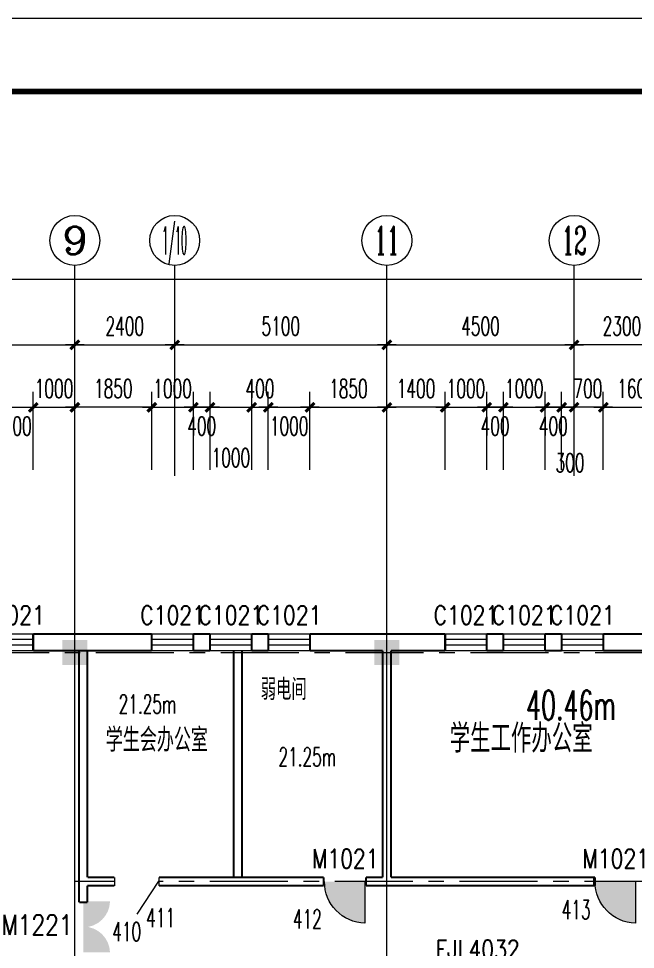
# Model space of a CAD drawing. Extents: x 1575758 to 1999219, y -897052 to -636879.
# Drawn here: x 1797344 to 1812167, y -771101 to -748741 of the extents above; entities that cross this region are included whole.
import ezdxf
from ezdxf.enums import TextEntityAlignment as Align

# ---------------------------------------------------------------- set-up
doc = ezdxf.new("R2010")
doc.units = 0
doc.header["$LTSCALE"] = 1500
doc.header["$MEASUREMENT"] = 0
doc.linetypes.add('CENTER', pattern=[2, 1.25, -0.25, 0.25, -0.25])
doc.layers.get('0').update_dxf_attribs({"linetype": 'CONTINUOUS', "lineweight": 5})
doc.layers.get('DEFPOINTS').update_dxf_attribs({"linetype": 'CONTINUOUS', "lineweight": 5})
for name, color, linetype, lineweight in [('AXIS', 7, 'CONTINUOUS', 5), ('AXIS_TEXT', 7, 'CONTINUOUS', 5), ('COLUMN', 7, 'CONTINUOUS', 5), ('DOTE', 7, 'CENTER', 5), ('PUB_DIM', 7, 'CONTINUOUS', 5), ('PUB_TEXT', 7, 'CONTINUOUS', 5), ('WALL', 7, 'CONTINUOUS', 5), ('WINDOW', 7, 'CONTINUOUS', 0), ('WINDOW_TEXT', 7, 'CONTINUOUS', 5), ('我的', 7, 'CONTINUOUS', 5), ('防火卷帘名称', 7, 'CONTINUOUS', 5)]:
    doc.layers.add(name, color=color, linetype=linetype, lineweight=lineweight)
doc.layers.add('防盗门', color=180, linetype='CONTINUOUS')
doc.styles.add('_SIMPLEX', font='SIMPLEX.shx', dxfattribs={"width": 0.6})
doc.styles.add('COMPLEX', font='COMPLEX')
doc.styles.add('DIM_FONT', font='romans.shx', dxfattribs={"width": 0.6})
doc.styles.add('H1', font='romans.shx', dxfattribs={"width": 1.2, "bigfont": 'hztxt.shx'})
doc.styles.add('SIMPLEX', font='SIMPLEX.SHX', dxfattribs={"width": 0.6})
doc.dimstyles.new('NORMAL', dxfattribs={"dimscale": 1.5, "dimtxt": 300, "dimasz": 1, "dimexe": 250, "dimexo": 300, "dimgap": 150, "dimtad": 1, "dimdec": 0, "dimdsep": 46, "dimtxsty": 'DIM_FONT', "dimblk1": '_DIMX', "dimblk2": '_DIMX', "dimsah": 1, "dimcen": 2.5, "dimdle": 0.3, "dimclrd": 256, "dimclre": 256, "dimclrt": 256, "dimadec": 0, "dimazin": 0, "dimtfac": 1, "dimtdec": 0, "dimtix": 1, "dimtmove": 2, "dimatfit": 3, "dimldrblk": '_DIMX', "dimfxl": 1, "dimtvp": 1, "dimtolj": 1, "dimtzin": 0, "dimlwd": -1, "dimlwe": -1, "dimarcsym": 0})

# ---------------------------------------------------------------- blocks, each defined once
blk = doc.blocks.new('M_A2ZXL')
blk.add_line((-0.472, 0), (-0.472, -1))
blk.add_arc((-0.5, 0), 1, 271.6231, 0)
blk = doc.blocks.new('_FZH')
blk.add_solid([(0.5, -0.5), (-0.5, -0.5), (0.5, 0.5), (-0.5, 0.5)])
blk = doc.blocks.new('_WBLK')
for p, q in [((-0.5, 0.5), (0.5, 0.5)), ((0.5, 0.167), (-0.5, 0.167)), ((0.5, -0.167), (-0.5, -0.167)), ((-0.5, -0.5), (0.5, -0.5))]:
    blk.add_line(p, q)
at = {"layer": 'WINDOW_TEXT', "style": 'SIMPLEX', "flags": 9}
blk.add_attdef('A', text='', height=1, dxfattribs=at).set_placement((0, 1.5), align=Align.MIDDLE)
blk = doc.blocks.new('_AXISO')
blk.add_circle((0, 0), 0.5)
at = {"layer": 'AXIS_TEXT', "style": 'COMPLEX', "width": 1.041667}
blk.add_attdef('A', text='', height=0.56, dxfattribs=at).set_placement((-0.25, -0.28), (0.25, -0.28), align=Align.FIT)
blk = doc.blocks.new('_DIMX')
blk.add_line((-150, 0), (150, 0))
at = {"const_width": 50}
blk.add_lwpolyline([(-70, -70), (70, 70)], dxfattribs=at)
blk = doc.blocks.new('*D1918')
at = {"layer": 'DEFPOINTS', "color": 0, "lineweight": 5}
for p in [(1798695, -756579), (1791495, -759729), (1798695, -759729)]:
    blk.add_point(p, dxfattribs=at)
at = {"layer": 'PUB_DIM'}
for p, q in [((1791495, -759279), (1791495, -756204)), ((1798695, -759279), (1798695, -756204)), ((1791496, -756579), (1798693, -756579))]:
    blk.add_line(p, q, dxfattribs=at)
at = {"layer": 'PUB_DIM', "xscale": 1.5, "yscale": 1.5, "zscale": 1.5, "rotation": 180}
blk.add_blockref('_DIMX', (1791495, -756579), dxfattribs=at)
at = {"layer": 'PUB_DIM', "xscale": 1.5, "yscale": 1.5, "zscale": 1.5}
blk.add_blockref('_DIMX', (1798695, -756579), dxfattribs=at)
at = {"layer": 'PUB_DIM', "insert": (1795095, -756129), "char_height": 450, "attachment_point": 5, "style": 'DIM_FONT'}
blk.add_mtext('\\A1;7200', dxfattribs=at)
blk = doc.blocks.new('*D1919')
at = {"layer": 'DEFPOINTS', "color": 0, "lineweight": 5}
for p in [(1801095, -756579), (1798695, -759729), (1801095, -759729)]:
    blk.add_point(p, dxfattribs=at)
at = {"layer": 'PUB_DIM'}
for p, q in [((1798695, -759279), (1798695, -756204)), ((1801095, -759279), (1801095, -756204)), ((1798696, -756579), (1801093, -756579))]:
    blk.add_line(p, q, dxfattribs=at)
at = {"layer": 'PUB_DIM', "xscale": 1.5, "yscale": 1.5, "zscale": 1.5, "rotation": 180}
blk.add_blockref('_DIMX', (1798695, -756579), dxfattribs=at)
at = {"layer": 'PUB_DIM', "xscale": 1.5, "yscale": 1.5, "zscale": 1.5}
blk.add_blockref('_DIMX', (1801095, -756579), dxfattribs=at)
at = {"layer": 'PUB_DIM', "insert": (1799895, -756129), "char_height": 450, "attachment_point": 5, "style": 'DIM_FONT'}
blk.add_mtext('\\A1;2400', dxfattribs=at)
blk = doc.blocks.new('*D1920')
at = {"layer": 'DEFPOINTS', "color": 0, "lineweight": 5}
for p in [(1810695, -756579), (1806195, -759729), (1810695, -759729)]:
    blk.add_point(p, dxfattribs=at)
at = {"layer": 'PUB_DIM'}
for p, q in [((1806195, -759279), (1806195, -756204)), ((1810695, -759279), (1810695, -756204)), ((1806196, -756579), (1810693, -756579))]:
    blk.add_line(p, q, dxfattribs=at)
at = {"layer": 'PUB_DIM', "xscale": 1.5, "yscale": 1.5, "zscale": 1.5, "rotation": 180}
blk.add_blockref('_DIMX', (1806195, -756579), dxfattribs=at)
at = {"layer": 'PUB_DIM', "xscale": 1.5, "yscale": 1.5, "zscale": 1.5}
blk.add_blockref('_DIMX', (1810695, -756579), dxfattribs=at)
at = {"layer": 'PUB_DIM', "insert": (1808445, -756129), "char_height": 450, "attachment_point": 5, "style": 'DIM_FONT'}
blk.add_mtext('\\A1;4500', dxfattribs=at)
blk = doc.blocks.new('*D1928')
at = {"layer": 'DEFPOINTS', "color": 0, "lineweight": 5}
for p in [(1810695, -756579), (1810695, -759729), (1812995, -759729)]:
    blk.add_point(p, dxfattribs=at)
at = {"layer": 'PUB_DIM'}
for p, q in [((1810695, -759279), (1810695, -756204)), ((1812995, -759279), (1812995, -756204)), ((1812993, -756579), (1810696, -756579))]:
    blk.add_line(p, q, dxfattribs=at)
at = {"layer": 'PUB_DIM', "xscale": 1.5, "yscale": 1.5, "zscale": 1.5, "rotation": 180}
blk.add_blockref('_DIMX', (1810695, -756579), dxfattribs=at)
at = {"layer": 'PUB_DIM', "xscale": 1.5, "yscale": 1.5, "zscale": 1.5}
blk.add_blockref('_DIMX', (1812995, -756579), dxfattribs=at)
at = {"layer": 'PUB_DIM', "insert": (1811845, -756129), "char_height": 450, "attachment_point": 5, "style": 'DIM_FONT'}
blk.add_mtext('\\A1;2300', dxfattribs=at)
blk = doc.blocks.new('*D1940')
at = {"layer": 'DEFPOINTS', "color": 0, "lineweight": 5}
for p in [(1798695, -758079), (1797695, -760029), (1798695, -760029)]:
    blk.add_point(p, dxfattribs=at)
at = {"layer": 'PUB_DIM'}
for p, q in [((1797695, -759579), (1797695, -757704)), ((1798695, -759579), (1798695, -757704)), ((1797693, -758079), (1797692, -758079)), ((1797695, -758079), (1798695, -758079)), ((1798696, -758079), (1798698, -758079))]:
    blk.add_line(p, q, dxfattribs=at)
at = {"layer": 'PUB_DIM', "xscale": 1.5, "yscale": 1.5, "zscale": 1.5}
for p, rotation in [((1797695, -758079), 0.0001872741769659569), ((1798695, -758079), 180.0001872741769)]:
    blk.add_blockref('_DIMX', p, dxfattribs=dict(at, rotation=rotation))
at = {"layer": 'PUB_DIM', "insert": (1798195, -757629), "char_height": 450, "attachment_point": 5, "rotation": 0.0002, "style": 'DIM_FONT'}
blk.add_mtext('\\A1;1000', dxfattribs=at)
blk = doc.blocks.new('*D1941')
at = {"layer": 'DEFPOINTS', "color": 0, "lineweight": 5}
for p in [(1801545, -758079), (1800545, -760029), (1801545, -760029)]:
    blk.add_point(p, dxfattribs=at)
at = {"layer": 'PUB_DIM'}
for p, q in [((1800545, -759579), (1800545, -757704)), ((1801545, -759579), (1801545, -757704)), ((1800543, -758079), (1800542, -758079)), ((1800545, -758079), (1801545, -758079)), ((1801546, -758079), (1801548, -758079))]:
    blk.add_line(p, q, dxfattribs=at)
at = {"layer": 'PUB_DIM', "xscale": 1.5, "yscale": 1.5, "zscale": 1.5}
blk.add_blockref('_DIMX', (1800545, -758079), dxfattribs=at)
at = {"layer": 'PUB_DIM', "xscale": 1.5, "yscale": 1.5, "zscale": 1.5, "rotation": 180}
blk.add_blockref('_DIMX', (1801545, -758079), dxfattribs=at)
at = {"layer": 'PUB_DIM', "insert": (1801045, -757629), "char_height": 450, "attachment_point": 5, "style": 'DIM_FONT'}
blk.add_mtext('\\A1;1000', dxfattribs=at)
blk = doc.blocks.new('*D1942')
at = {"layer": 'DEFPOINTS', "color": 0, "lineweight": 5}
for p in [(1801945, -758079), (1801545, -760029), (1801945, -760029)]:
    blk.add_point(p, dxfattribs=at)
at = {"layer": 'PUB_DIM'}
for p, q in [((1801545, -759579), (1801545, -757704)), ((1801945, -759579), (1801945, -757704)), ((1801543, -758079), (1801542, -758079)), ((1801545, -758079), (1801945, -758079)), ((1801946, -758079), (1801948, -758079))]:
    blk.add_line(p, q, dxfattribs=at)
at = {"layer": 'PUB_DIM', "xscale": 1.5, "yscale": 1.5, "zscale": 1.5}
blk.add_blockref('_DIMX', (1801545, -758079), dxfattribs=at)
at = {"layer": 'PUB_DIM', "xscale": 1.5, "yscale": 1.5, "zscale": 1.5, "rotation": 180}
blk.add_blockref('_DIMX', (1801945, -758079), dxfattribs=at)
at = {"layer": 'PUB_DIM', "insert": (1801745, -758529), "char_height": 450, "attachment_point": 5, "style": 'DIM_FONT'}
blk.add_mtext('\\A1;400', dxfattribs=at)
blk = doc.blocks.new('*D1943')
at = {"layer": 'DEFPOINTS', "color": 0, "lineweight": 5}
for p in [(1802945, -758079), (1801945, -760029), (1802945, -760029)]:
    blk.add_point(p, dxfattribs=at)
at = {"layer": 'PUB_DIM'}
for p, q in [((1801945, -759579), (1801945, -757704)), ((1802945, -759579), (1802945, -757704)), ((1801946, -758079), (1802943, -758079))]:
    blk.add_line(p, q, dxfattribs=at)
at = {"layer": 'PUB_DIM', "xscale": 1.5, "yscale": 1.5, "zscale": 1.5, "rotation": 180}
blk.add_blockref('_DIMX', (1801945, -758079), dxfattribs=at)
at = {"layer": 'PUB_DIM', "xscale": 1.5, "yscale": 1.5, "zscale": 1.5}
blk.add_blockref('_DIMX', (1802945, -758079), dxfattribs=at)
at = {"layer": 'PUB_DIM', "insert": (1802445, -759288), "char_height": 450, "attachment_point": 5, "style": 'DIM_FONT'}
blk.add_mtext('\\A1;1000', dxfattribs=at)
blk = doc.blocks.new('*D1944')
at = {"layer": 'DEFPOINTS', "color": 0, "lineweight": 5}
for p in [(1803345, -758079), (1802945, -760029), (1803345, -760029)]:
    blk.add_point(p, dxfattribs=at)
at = {"layer": 'PUB_DIM'}
for p, q in [((1802945, -759579), (1802945, -757704)), ((1803345, -759579), (1803345, -757704)), ((1802943, -758079), (1802942, -758079)), ((1802945, -758079), (1803345, -758079)), ((1803346, -758079), (1803348, -758079))]:
    blk.add_line(p, q, dxfattribs=at)
at = {"layer": 'PUB_DIM', "xscale": 1.5, "yscale": 1.5, "zscale": 1.5}
blk.add_blockref('_DIMX', (1802945, -758079), dxfattribs=at)
at = {"layer": 'PUB_DIM', "xscale": 1.5, "yscale": 1.5, "zscale": 1.5, "rotation": 180}
blk.add_blockref('_DIMX', (1803345, -758079), dxfattribs=at)
at = {"layer": 'PUB_DIM', "insert": (1803145, -757629), "char_height": 450, "attachment_point": 5, "style": 'DIM_FONT'}
blk.add_mtext('\\A1;400', dxfattribs=at)
blk = doc.blocks.new('*D1945')
at = {"layer": 'DEFPOINTS', "color": 0, "lineweight": 5}
for p in [(1804345, -758079), (1803345, -760029), (1804345, -760029)]:
    blk.add_point(p, dxfattribs=at)
at = {"layer": 'PUB_DIM'}
for p, q in [((1803345, -759579), (1803345, -757704)), ((1804345, -759579), (1804345, -757704)), ((1803346, -758079), (1804343, -758079))]:
    blk.add_line(p, q, dxfattribs=at)
at = {"layer": 'PUB_DIM', "xscale": 1.5, "yscale": 1.5, "zscale": 1.5, "rotation": 180}
blk.add_blockref('_DIMX', (1803345, -758079), dxfattribs=at)
at = {"layer": 'PUB_DIM', "xscale": 1.5, "yscale": 1.5, "zscale": 1.5}
blk.add_blockref('_DIMX', (1804345, -758079), dxfattribs=at)
at = {"layer": 'PUB_DIM', "insert": (1803845, -758529), "char_height": 450, "attachment_point": 5, "style": 'DIM_FONT'}
blk.add_mtext('\\A1;1000', dxfattribs=at)
blk = doc.blocks.new('*D1946')
at = {"layer": 'DEFPOINTS', "color": 0, "lineweight": 5}
for p in [(1806195, -758079), (1804345, -760029), (1806195, -760029)]:
    blk.add_point(p, dxfattribs=at)
at = {"layer": 'PUB_DIM'}
for p, q in [((1804345, -759579), (1804345, -757704)), ((1806195, -759579), (1806195, -757704)), ((1804346, -758079), (1806193, -758079))]:
    blk.add_line(p, q, dxfattribs=at)
at = {"layer": 'PUB_DIM', "xscale": 1.5, "yscale": 1.5, "zscale": 1.5, "rotation": 180}
blk.add_blockref('_DIMX', (1804345, -758079), dxfattribs=at)
at = {"layer": 'PUB_DIM', "xscale": 1.5, "yscale": 1.5, "zscale": 1.5}
blk.add_blockref('_DIMX', (1806195, -758079), dxfattribs=at)
at = {"layer": 'PUB_DIM', "insert": (1805270, -757629), "char_height": 450, "attachment_point": 5, "style": 'DIM_FONT'}
blk.add_mtext('\\A1;1850', dxfattribs=at)
blk = doc.blocks.new('*D1988')
at = {"layer": 'DEFPOINTS', "color": 0, "lineweight": 5}
for p in [(1825495, -755000), (1825495, -759570), (1747545, -759876)]:
    blk.add_point(p, dxfattribs=at)
at = {"layer": 'PUB_DIM'}
for p, q in [((1747545, -759426), (1747545, -754625)), ((1825495, -759120), (1825495, -754625)), ((1747546, -755000), (1825493, -755000))]:
    blk.add_line(p, q, dxfattribs=at)
at = {"layer": 'PUB_DIM', "xscale": 1.5, "yscale": 1.5, "zscale": 1.5, "rotation": 180}
blk.add_blockref('_DIMX', (1747545, -755000), dxfattribs=at)
at = {"layer": 'PUB_DIM', "xscale": 1.5, "yscale": 1.5, "zscale": 1.5}
blk.add_blockref('_DIMX', (1825495, -755000), dxfattribs=at)
at = {"layer": 'PUB_DIM', "insert": (1786520, -754550), "char_height": 450, "attachment_point": 5, "style": 'DIM_FONT'}
blk.add_mtext('\\A1;77950', dxfattribs=at)
blk = doc.blocks.new('*D2000')
at = {"layer": 'DEFPOINTS', "color": 0, "lineweight": 5}
for p in [(1797695, -758079), (1796695, -760029), (1797695, -760029)]:
    blk.add_point(p, dxfattribs=at)
at = {"layer": 'PUB_DIM'}
for p, q in [((1796695, -759579), (1796695, -757704)), ((1797695, -759579), (1797695, -757704)), ((1796696, -758079), (1797693, -758079))]:
    blk.add_line(p, q, dxfattribs=at)
at = {"layer": 'PUB_DIM', "xscale": 1.5, "yscale": 1.5, "zscale": 1.5, "rotation": 180}
blk.add_blockref('_DIMX', (1796695, -758079), dxfattribs=at)
at = {"layer": 'PUB_DIM', "xscale": 1.5, "yscale": 1.5, "zscale": 1.5}
blk.add_blockref('_DIMX', (1797695, -758079), dxfattribs=at)
at = {"layer": 'PUB_DIM', "insert": (1797195, -758529), "char_height": 450, "attachment_point": 5, "style": 'DIM_FONT'}
blk.add_mtext('\\A1;1000', dxfattribs=at)
blk = doc.blocks.new('*D2001')
at = {"layer": 'DEFPOINTS', "color": 0, "lineweight": 5}
for p in [(1798695, -758079), (1798695, -760029), (1800545, -760029)]:
    blk.add_point(p, dxfattribs=at)
at = {"layer": 'PUB_DIM'}
for p, q in [((1798695, -759579), (1798695, -757704)), ((1800545, -759579), (1800545, -757704)), ((1800543, -758079), (1798696, -758079))]:
    blk.add_line(p, q, dxfattribs=at)
at = {"layer": 'PUB_DIM', "xscale": 1.5, "yscale": 1.5, "zscale": 1.5}
for p, rotation in [((1798695, -758079), 179.9998987706037), ((1800545, -758079), 359.9998987706037)]:
    blk.add_blockref('_DIMX', p, dxfattribs=dict(at, rotation=rotation))
at = {"layer": 'PUB_DIM', "insert": (1799620, -757629), "char_height": 450, "attachment_point": 5, "rotation": 359.9999, "style": 'DIM_FONT'}
blk.add_mtext('\\A1;1850', dxfattribs=at)
blk = doc.blocks.new('*D2002')
at = {"layer": 'DEFPOINTS', "color": 0, "lineweight": 5}
for p in [(1806195, -758079), (1806195, -760029), (1807595, -760029)]:
    blk.add_point(p, dxfattribs=at)
at = {"layer": 'PUB_DIM'}
for p, q in [((1806195, -759579), (1806195, -757704)), ((1807595, -759579), (1807595, -757704)), ((1807593, -758079), (1806196, -758079))]:
    blk.add_line(p, q, dxfattribs=at)
at = {"layer": 'PUB_DIM', "xscale": 1.5, "yscale": 1.5, "zscale": 1.5}
for p, rotation in [((1806195, -758079), 179.9999674603167), ((1807595, -758079), 359.9999674603166)]:
    blk.add_blockref('_DIMX', p, dxfattribs=dict(at, rotation=rotation))
at = {"layer": 'PUB_DIM', "insert": (1806895, -757629), "char_height": 450, "attachment_point": 5, "rotation": 360, "style": 'DIM_FONT'}
blk.add_mtext('\\A1;1400', dxfattribs=at)
blk = doc.blocks.new('*D2003')
at = {"layer": 'DEFPOINTS', "color": 0, "lineweight": 5}
for p in [(1810695, -758079), (1810695, -760029), (1811395, -760029)]:
    blk.add_point(p, dxfattribs=at)
at = {"layer": 'PUB_DIM'}
for p, q in [((1810695, -759579), (1810695, -757704)), ((1811395, -759579), (1811395, -757704)), ((1811394, -758079), (1810697, -758079))]:
    blk.add_line(p, q, dxfattribs=at)
at = {"layer": 'PUB_DIM', "xscale": 1.5, "yscale": 1.5, "zscale": 1.5}
for p, rotation in [((1810695, -758079), 180.0000000000095), ((1811395, -758079), 9.512390874988341e-12)]:
    blk.add_blockref('_DIMX', p, dxfattribs=dict(at, rotation=rotation))
at = {"layer": 'PUB_DIM', "insert": (1811026, -757629), "char_height": 450, "attachment_point": 5, "style": 'DIM_FONT'}
blk.add_mtext('\\A1;700', dxfattribs=at)
blk = doc.blocks.new('*D2032')
at = {"layer": 'DEFPOINTS', "color": 0, "lineweight": 5}
for p in [(1808595, -758079), (1807595, -760029), (1808595, -760029)]:
    blk.add_point(p, dxfattribs=at)
at = {"layer": 'PUB_DIM'}
for p, q in [((1807595, -759579), (1807595, -757704)), ((1808595, -759579), (1808595, -757704)), ((1807593, -758079), (1807592, -758079)), ((1807595, -758079), (1808595, -758079)), ((1808596, -758079), (1808598, -758079))]:
    blk.add_line(p, q, dxfattribs=at)
at = {"layer": 'PUB_DIM', "xscale": 1.5, "yscale": 1.5, "zscale": 1.5}
blk.add_blockref('_DIMX', (1807595, -758079), dxfattribs=at)
at = {"layer": 'PUB_DIM', "xscale": 1.5, "yscale": 1.5, "zscale": 1.5, "rotation": 180}
blk.add_blockref('_DIMX', (1808595, -758079), dxfattribs=at)
at = {"layer": 'PUB_DIM', "insert": (1808095, -757629), "char_height": 450, "attachment_point": 5, "style": 'DIM_FONT'}
blk.add_mtext('\\A1;1000', dxfattribs=at)
blk = doc.blocks.new('*D2033')
at = {"layer": 'DEFPOINTS', "color": 0, "lineweight": 5}
for p in [(1808995, -758079), (1808595, -760029), (1808995, -760029)]:
    blk.add_point(p, dxfattribs=at)
at = {"layer": 'PUB_DIM'}
for p, q in [((1808595, -759579), (1808595, -757704)), ((1808995, -759579), (1808995, -757704)), ((1808593, -758079), (1808592, -758079)), ((1808595, -758079), (1808995, -758079)), ((1808996, -758079), (1808998, -758079))]:
    blk.add_line(p, q, dxfattribs=at)
at = {"layer": 'PUB_DIM', "xscale": 1.5, "yscale": 1.5, "zscale": 1.5}
blk.add_blockref('_DIMX', (1808595, -758079), dxfattribs=at)
at = {"layer": 'PUB_DIM', "xscale": 1.5, "yscale": 1.5, "zscale": 1.5, "rotation": 180}
blk.add_blockref('_DIMX', (1808995, -758079), dxfattribs=at)
at = {"layer": 'PUB_DIM', "insert": (1808795, -758529), "char_height": 450, "attachment_point": 5, "style": 'DIM_FONT'}
blk.add_mtext('\\A1;400', dxfattribs=at)
blk = doc.blocks.new('*D2034')
at = {"layer": 'DEFPOINTS', "color": 0, "lineweight": 5}
for p in [(1809995, -758079), (1808995, -760029), (1809995, -760029)]:
    blk.add_point(p, dxfattribs=at)
at = {"layer": 'PUB_DIM'}
for p, q in [((1808995, -759579), (1808995, -757704)), ((1809995, -759579), (1809995, -757704)), ((1808993, -758079), (1808992, -758079)), ((1808995, -758079), (1809995, -758079)), ((1809996, -758079), (1809998, -758079))]:
    blk.add_line(p, q, dxfattribs=at)
at = {"layer": 'PUB_DIM', "xscale": 1.5, "yscale": 1.5, "zscale": 1.5}
blk.add_blockref('_DIMX', (1808995, -758079), dxfattribs=at)
at = {"layer": 'PUB_DIM', "xscale": 1.5, "yscale": 1.5, "zscale": 1.5, "rotation": 180}
blk.add_blockref('_DIMX', (1809995, -758079), dxfattribs=at)
at = {"layer": 'PUB_DIM', "insert": (1809495, -757629), "char_height": 450, "attachment_point": 5, "style": 'DIM_FONT'}
blk.add_mtext('\\A1;1000', dxfattribs=at)
blk = doc.blocks.new('*D2035')
at = {"layer": 'DEFPOINTS', "color": 0, "lineweight": 5}
for p in [(1810395, -758079), (1809995, -760029), (1810395, -760029)]:
    blk.add_point(p, dxfattribs=at)
at = {"layer": 'PUB_DIM'}
for p, q in [((1809995, -759579), (1809995, -757704)), ((1810395, -759579), (1810395, -757704)), ((1809993, -758079), (1809992, -758079)), ((1809995, -758079), (1810395, -758079)), ((1810396, -758079), (1810398, -758079))]:
    blk.add_line(p, q, dxfattribs=at)
at = {"layer": 'PUB_DIM', "xscale": 1.5, "yscale": 1.5, "zscale": 1.5}
blk.add_blockref('_DIMX', (1809995, -758079), dxfattribs=at)
at = {"layer": 'PUB_DIM', "xscale": 1.5, "yscale": 1.5, "zscale": 1.5, "rotation": 180}
blk.add_blockref('_DIMX', (1810395, -758079), dxfattribs=at)
at = {"layer": 'PUB_DIM', "insert": (1810195, -758529), "char_height": 450, "attachment_point": 5, "style": 'DIM_FONT'}
blk.add_mtext('\\A1;400', dxfattribs=at)
blk = doc.blocks.new('*D2036')
at = {"layer": 'DEFPOINTS', "color": 0, "lineweight": 5}
for p in [(1810395, -758079), (1810395, -760029), (1810695, -760029)]:
    blk.add_point(p, dxfattribs=at)
at = {"layer": 'PUB_DIM'}
for p, q in [((1810395, -759579), (1810395, -757704)), ((1810695, -759579), (1810695, -757704)), ((1810393, -758079), (1810392, -758079)), ((1810695, -758079), (1810395, -758079)), ((1810696, -758079), (1810698, -758079))]:
    blk.add_line(p, q, dxfattribs=at)
at = {"layer": 'PUB_DIM', "xscale": 1.5, "yscale": 1.5, "zscale": 1.5}
blk.add_blockref('_DIMX', (1810395, -758079), dxfattribs=at)
at = {"layer": 'PUB_DIM', "xscale": 1.5, "yscale": 1.5, "zscale": 1.5, "rotation": 180}
blk.add_blockref('_DIMX', (1810695, -758079), dxfattribs=at)
at = {"layer": 'PUB_DIM', "insert": (1810595, -759411), "char_height": 450, "attachment_point": 5, "style": 'DIM_FONT'}
blk.add_mtext('\\A1;300', dxfattribs=at)
blk = doc.blocks.new('*D2037')
at = {"layer": 'DEFPOINTS', "color": 0, "lineweight": 5}
for p in [(1812995, -758079), (1811395, -760029), (1812995, -760029)]:
    blk.add_point(p, dxfattribs=at)
at = {"layer": 'PUB_DIM'}
for p, q in [((1811395, -759579), (1811395, -757704)), ((1812995, -759579), (1812995, -757704)), ((1811396, -758079), (1812993, -758079))]:
    blk.add_line(p, q, dxfattribs=at)
at = {"layer": 'PUB_DIM', "xscale": 1.5, "yscale": 1.5, "zscale": 1.5, "rotation": 180}
blk.add_blockref('_DIMX', (1811395, -758079), dxfattribs=at)
at = {"layer": 'PUB_DIM', "xscale": 1.5, "yscale": 1.5, "zscale": 1.5}
blk.add_blockref('_DIMX', (1812995, -758079), dxfattribs=at)
at = {"layer": 'PUB_DIM', "insert": (1812195, -757629), "char_height": 450, "attachment_point": 5, "style": 'DIM_FONT'}
blk.add_mtext('\\A1;1600', dxfattribs=at)
blk = doc.blocks.new('*D2163')
at = {"layer": 'DEFPOINTS', "color": 0, "lineweight": 5}
for p in [(1806195, -756579), (1801095, -759729), (1806195, -759729)]:
    blk.add_point(p, dxfattribs=at)
at = {"layer": 'PUB_DIM'}
for p, q in [((1801095, -759279), (1801095, -756204)), ((1806195, -759279), (1806195, -756204)), ((1801096, -756579), (1806193, -756579))]:
    blk.add_line(p, q, dxfattribs=at)
at = {"layer": 'PUB_DIM', "xscale": 1.5, "yscale": 1.5, "zscale": 1.5, "rotation": 180}
blk.add_blockref('_DIMX', (1801095, -756579), dxfattribs=at)
at = {"layer": 'PUB_DIM', "xscale": 1.5, "yscale": 1.5, "zscale": 1.5}
blk.add_blockref('_DIMX', (1806195, -756579), dxfattribs=at)
at = {"layer": 'PUB_DIM', "insert": (1803645, -756129), "char_height": 450, "attachment_point": 5, "style": 'DIM_FONT'}
blk.add_mtext('\\A1;5100', dxfattribs=at)

msp = doc.modelspace()

# ---------------------------------------------------------------- hatches: boundary and pattern name
at = {"layer": '防盗门'}
for points in [[(1805664.8, -769476.7), (1805664.8, -770476.3, -0.4059403), (1804693.1, -769476.7)], [(1812164.8, -769476.7), (1812164.8, -770476.3, -0.4059403), (1811193.1, -769476.7)], [(1798900.7, -769949.7), (1799540.5, -769949.7, -0.4059403), (1798900.7, -770571.6)], [(1798900.7, -771175.4), (1799540.5, -771175.4, 0.4059403), (1798900.7, -770553.5)]]:
    msp.add_hatch(color=256, dxfattribs=at).paths.add_polyline_path(points)

# ---------------------------------------------------------------- linework, layer by layer
at = {"layer": 'AXIS', "color": 250}
msp.add_lwpolyline([(1719244.9, -748740.9), (1719244.9, -850054.3), (1855965.4, -850054.3), (1855965.4, -748740.9)], close=True, dxfattribs=at)
at = {"layer": 'AXIS', "color": 0, "const_width": 140.2}
msp.add_lwpolyline([(1720997.7, -750493.7), (1720997.7, -848301.5), (1854212.6, -848301.5), (1854212.6, -750493.7)], close=True, dxfattribs=at)
at = {"layer": 'DOTE'}
for p, q in [((1790201.1, -763972.3), (1824816.4, -763972.3)), ((1799646.2, -769472.3), (1798694.6, -769472.3)), ((1824816.4, -769472.3), (1800716.9, -769472.3))]:
    msp.add_line(p, q, dxfattribs=at)
at = {"layer": 'PUB_DIM'}
for p, q in [((1798694.7, -759728.7), (1798694.6, -754670.1)), ((1801094.7, -759728.7), (1801094.6, -754670.1)), ((1806194.7, -759728.7), (1806194.6, -754670.1)), ((1810694.9, -759728.7), (1810694.9, -754670.1)), ((1798694.6, -799072.3), (1798694.6, -759701.8)), ((1806194.6, -798772.3), (1806194.6, -759701.8))]:
    msp.add_line(p, q, dxfattribs=at)
at = {"layer": 'WALL', "const_width": 50}
for points in [[(1797694.6, -763522.3), (1797694.6, -763922.3)], [(1800544.6, -763522.3), (1800544.6, -763922.3)], [(1801544.6, -763522.3), (1801544.6, -763922.3)], [(1801944.6, -763522.3), (1801944.6, -763922.3)], [(1802944.6, -763522.3), (1802944.6, -763922.3)], [(1803344.6, -763522.3), (1803344.6, -763922.3)], [(1804344.6, -763522.3), (1804344.6, -763922.3)], [(1807594.6, -763522.3), (1807594.6, -763922.3)], [(1808594.6, -763522.3), (1808594.6, -763922.3)], [(1808994.6, -763522.3), (1808994.6, -763922.3)], [(1809994.6, -763522.3), (1809994.6, -763922.3)], [(1810394.6, -763522.3), (1810394.6, -763922.3)], [(1811394.6, -763522.3), (1811394.6, -763922.3)], [(1797694.6, -763922.3), (1800544.6, -763922.3)], [(1798794.6, -763922.3), (1798794.6, -769972.3)], [(1798994.6, -763922.3), (1798994.6, -769372.3)], [(1801544.6, -763922.3), (1801944.6, -763922.3)], [(1802509.9, -769372.3), (1802509.9, -763922.3)], [(1802709.9, -769372.3), (1802709.9, -763922.3)], [(1802944.6, -763922.3), (1803344.6, -763922.3)], [(1804344.6, -763922.3), (1806094.6, -763922.3)], [(1806094.6, -769372.3), (1806094.6, -763922.3)], [(1806294.6, -763922.3), (1807594.6, -763922.3)], [(1806294.6, -769372.3), (1806294.6, -763922.3)], [(1808594.6, -763922.3), (1808994.6, -763922.3)], [(1809994.6, -763922.3), (1810394.6, -763922.3)], [(1811394.6, -763922.3), (1812694.6, -763922.3)], [(1799001.6, -769372.3), (1799646.2, -769372.3)], [(1800716.9, -769372.3), (1804676.1, -769372.3)], [(1804676.1, -769372.3), (1804676.1, -769572.3)], [(1805694.6, -769372.3), (1806094.6, -769372.3)], [(1805694.6, -769372.3), (1805694.6, -769572.3)], [(1806294.6, -769372.3), (1811194.6, -769372.3)], [(1811176.1, -769372.3), (1811176.1, -769572.3)], [(1811194.6, -769372.3), (1811194.6, -769572.3)], [(1798994.6, -769572.3), (1798994.6, -769972.3)], [(1798994.6, -769572.3), (1799646.2, -769572.3)], [(1800716.9, -769572.3), (1804676.1, -769572.3)], [(1805694.6, -769572.3), (1811194.6, -769572.3)], [(1798994.6, -769972.3), (1798801.6, -769972.3)]]:
    msp.add_lwpolyline(points, dxfattribs=at)
at = {"layer": 'WALL', "lineweight": 100, "const_width": 50}
for points in [[(1797694.6, -763522.3), (1800544.6, -763522.3)], [(1801544.6, -763522.3), (1801944.6, -763522.3)], [(1802944.6, -763522.3), (1803344.6, -763522.3)], [(1804344.6, -763522.3), (1807594.6, -763522.3)], [(1808594.6, -763522.3), (1808994.6, -763522.3)], [(1809994.6, -763522.3), (1810394.6, -763522.3)], [(1811394.6, -763522.3), (1819694.6, -763522.3)]]:
    msp.add_lwpolyline(points, dxfattribs=at)
at = {"layer": '我的', "color": 0, "lineweight": 5}
for p, q in [((1799646.2, -769372.3), (1799646.2, -769572.3)), ((1800716.9, -769372.3), (1800716.9, -769572.3)), ((1800704.9, -769459), (1800186.8, -770252.2))]:
    msp.add_line(p, q, dxfattribs=at)

# ---------------------------------------------------------------- block references
at = {"layer": 'COLUMN', "xscale": 600, "yscale": 600, "zscale": 600}
for p in [(1798694.6, -763972.3), (1806194.6, -763972.3)]:
    msp.add_blockref('_FZH', p, dxfattribs=at)
at = {"layer": 'PUB_DIM'}
ref = msp.add_blockref('_AXISO', (1798694.6, -754070.1), dxfattribs=dict(at, xscale=1200, yscale=1200, zscale=1200))
ref.add_attrib('A', '9', dxfattribs={"layer": 'AXIS_TEXT', "height": 672, "style": 'COMPLEX', "width": 1.339286}).set_placement((1798394.6, -754406.1), (1798994.6, -754406.1), align=Align.FIT)
ref = msp.add_blockref('_AXISO', (1801094.6, -754070.1), dxfattribs=dict(at, xscale=1200, yscale=1200, zscale=1200))
ref.add_attrib('A', '1/10', dxfattribs={"layer": 'AXIS_TEXT', "height": 672, "style": 'COMPLEX', "width": 0.284091}).set_placement((1800794.6, -754406.1), (1801394.6, -754406.1), align=Align.FIT)
ref = msp.add_blockref('_AXISO', (1806194.6, -754070.1), dxfattribs=dict(at, xscale=1200, yscale=1200, zscale=1200))
ref.add_attrib('A', '11', dxfattribs={"layer": 'AXIS_TEXT', "height": 672, "style": 'COMPLEX', "width": 0.78125}).set_placement((1805894.6, -754406.1), (1806494.6, -754406.1), align=Align.FIT)
ref = msp.add_blockref('_AXISO', (1810694.9, -754070.1), dxfattribs=dict(at, xscale=1200, yscale=1200, zscale=1200))
ref.add_attrib('A', '12', dxfattribs={"layer": 'AXIS_TEXT', "height": 672, "style": 'COMPLEX', "width": 0.646552}).set_placement((1810394.9, -754406.1), (1810994.9, -754406.1), align=Align.FIT)
at = {"layer": 'WINDOW'}
ref = msp.add_blockref('_WBLK', (1797194.6, -763722.3), dxfattribs=dict(at, xscale=1000, yscale=399.9991050347453, zscale=1000))
ref.add_attrib('A', 'C1021', dxfattribs={"layer": 'WINDOW_TEXT', "height": 450, "style": '_SIMPLEX', "width": 0.8, "flags": 8}).set_placement((1797194.6, -763072.3), align=Align.MIDDLE)
ref = msp.add_blockref('_WBLK', (1801044.6, -763722.3), dxfattribs=dict(at, xscale=1000, yscale=399.9991050347453, zscale=1000))
ref.add_attrib('A', 'C1021', dxfattribs={"layer": 'WINDOW_TEXT', "height": 450, "style": '_SIMPLEX', "width": 0.8, "flags": 8}).set_placement((1801044.6, -763072.3), align=Align.MIDDLE)
ref = msp.add_blockref('_WBLK', (1802444.6, -763722.3), dxfattribs=dict(at, xscale=1000, yscale=399.9991050347453, zscale=1000))
ref.add_attrib('A', 'C1021', dxfattribs={"layer": 'WINDOW_TEXT', "height": 450, "style": '_SIMPLEX', "width": 0.8, "flags": 8}).set_placement((1802444.6, -763072.3), align=Align.MIDDLE)
ref = msp.add_blockref('_WBLK', (1803844.6, -763722.3), dxfattribs=dict(at, xscale=1000, yscale=399.9991050347453, zscale=1000))
ref.add_attrib('A', 'C1021', dxfattribs={"layer": 'WINDOW_TEXT', "height": 450, "style": '_SIMPLEX', "width": 0.8, "flags": 8}).set_placement((1803844.6, -763072.3), align=Align.MIDDLE)
ref = msp.add_blockref('_WBLK', (1808094.6, -763722.3), dxfattribs=dict(at, xscale=1000, yscale=399.9991050347453, zscale=1000))
ref.add_attrib('A', 'C1021', dxfattribs={"layer": 'WINDOW_TEXT', "height": 450, "style": '_SIMPLEX', "width": 0.8, "flags": 8}).set_placement((1808094.6, -763072.3), align=Align.MIDDLE)
ref = msp.add_blockref('_WBLK', (1809494.6, -763722.3), dxfattribs=dict(at, xscale=1000, yscale=399.9991050347453, zscale=1000))
ref.add_attrib('A', 'C1021', dxfattribs={"layer": 'WINDOW_TEXT', "height": 450, "style": '_SIMPLEX', "width": 0.8, "flags": 8}).set_placement((1809494.6, -763072.3), align=Align.MIDDLE)
ref = msp.add_blockref('_WBLK', (1810894.6, -763722.3), dxfattribs=dict(at, xscale=1000, yscale=399.9991050347453, zscale=1000))
ref.add_attrib('A', 'C1021', dxfattribs={"layer": 'WINDOW_TEXT', "height": 450, "style": '_SIMPLEX', "width": 0.8, "flags": 8}).set_placement((1810894.6, -763072.3), align=Align.MIDDLE)
ref = msp.add_blockref('M_A2ZXL', (1805194.6, -769472.3), dxfattribs=dict(at, xscale=-1000, yscale=1000, zscale=1000, rotation=359.9997049783709))
ref.add_attrib('A', 'M1021', dxfattribs={"layer": 'WINDOW_TEXT', "height": 450, "rotation": 359.9997, "style": '_SIMPLEX', "width": 0.8, "flags": 8}).set_placement((1805194.7, -768922.3, -360295.4), align=Align.MIDDLE)
ref = msp.add_blockref('M_A2ZXL', (1811694.6, -769472.3), dxfattribs=dict(at, xscale=-1000, yscale=1000, zscale=1000))
ref.add_attrib('A', 'M1021', dxfattribs={"layer": 'WINDOW_TEXT', "height": 450, "rotation": 360, "style": '_SIMPLEX', "width": 0.8, "flags": 8}).set_placement((1811694.6, -768922.3, -360295.4), align=Align.MIDDLE)

# ---------------------------------------------------------------- texts
at = {"layer": 'PUB_TEXT', "style": 'H1', "width": 0.8}
msp.add_text('M1221', height=480, dxfattribs=at).set_placement((1796929, -770754.2))
at = {"layer": '我的', "color": 0, "lineweight": 5, "attachment_point": 1, "style": 'DIM_FONT'}
for s, insert, char_height, width in [('{\\fSimHei|b0|i0|c134|p2;弱电间}', (1803162.3, -764611), 450, 2371.54), ('{\\C3;40.46m}', (1809539.8, -764884), 700, 2170.76), ('{\\C3;21.25m}', (1799748.7, -764984.2), 450, 2070.57), ('{\\fSimHei|b0|i0|c134|p2;学生工作办公室}', (1807703.5, -765709.1), 600, 3889.306), ('{\\fSimHei|b0|i0|c134|p2;学生会办公室}', (1799439.4, -765799.4), 500, 3100.143), ('{\\C3;21.25m}', (1803589.3, -766251.9), 450, 2070.57), ('413', (1810395.7, -769922), 450, 672.39), ('411', (1800410.4, -770115.6), 450, 672.39), ('412', (1803935.9, -770146.1), 450, 672.39), ('410', (1799594.9, -770450.8), 450, 672.39)]:
    msp.add_mtext(s, dxfattribs=dict(at, insert=insert, char_height=char_height, width=width))
at = {"layer": '防火卷帘名称', "style": '_SIMPLEX', "width": 0.8}
msp.add_text('FJL4032', height=450, dxfattribs=at).set_placement((1807367.5, -771327.7))

# ---------------------------------------------------------------- dimensions: what is measured, and where the dimension line sits
at = {"layer": 'PUB_DIM'}
for base, p1, p2, picture, middle in [((1825494.7, -754999.6), (1747544.7, -759875.6), (1825494.7, -759569.9), '*D1988', (1786519.7, -754549.6)), ((1798694.7, -756578.7), (1791494.7, -759728.7), (1798694.7, -759728.7), '*D1918', (1795094.7, -756128.7)), ((1801094.6, -756578.7), (1798694.7, -759728.7), (1801094.6, -759728.7), '*D1919', (1799894.7, -756128.7)), ((1806194.7, -756578.7), (1801094.6, -759728.7), (1806194.7, -759728.7), '*D2163', (1803644.7, -756128.7)), ((1810694.9, -756578.7), (1806194.7, -759728.7), (1810694.9, -759728.7), '*D1920', (1808444.8, -756128.7)), ((1810694.9, -756578.7), (1812994.7, -759728.7), (1810694.9, -759728.7), '*D1928', (1811844.8, -756128.7))]:
    dim = msp.add_linear_dim(base=base, p1=p1, p2=p2, dimstyle='NORMAL', dxfattribs=at)
    dim.commit()
    dim.dimension.update_dxf_attribs({"geometry": picture, "text_midpoint": middle})
for p1, p2, distance, picture, middle in [((1797694.7, -760028.7), (1798694.7, -760028.7), 1950, '*D1940', (1798194.7, -757628.7)), ((1800544.7, -760028.7), (1798694.7, -760028.7), -1950, '*D2001', (1799619.7, -757628.7)), ((1800544.7, -760028.7), (1801544.7, -760028.7), 1950, '*D1941', (1801044.7, -757628.7)), ((1802944.7, -760028.7), (1803344.7, -760028.7), 1950, '*D1944', (1803144.7, -757628.7)), ((1804344.7, -760028.7), (1806194.7, -760028.7), 1950, '*D1946', (1805269.7, -757628.7)), ((1807594.6, -760028.7), (1806194.7, -760028.7), -1950, '*D2002', (1806894.7, -757628.7)), ((1807594.6, -760028.7), (1808594.6, -760028.7), 1950, '*D2032', (1808094.6, -757628.7)), ((1808994.6, -760028.7), (1809994.6, -760028.7), 1950, '*D2034', (1809494.6, -757628.7)), ((1811394.7, -760028.7), (1812994.7, -760028.7), 1950, '*D2037', (1812194.7, -757628.7))]:
    dim = msp.add_aligned_dim(p1=p1, p2=p2, distance=distance, dimstyle='NORMAL', dxfattribs=at)
    dim.commit()
    dim.dimension.update_dxf_attribs({"geometry": picture, "text_midpoint": middle})
for base, p1, p2, angle, picture, middle in [((1810695.4, -758078.7), (1811395.4, -760028.7), (1810695.4, -760028.7), 180, '*D2003', (1811026.2, -757628.7)), ((1797694.7, -758078.7), (1796694.7, -760028.7), (1797694.7, -760028.7), 360, '*D2000', (1797194.6, -758528.7)), ((1801944.7, -758078.7), (1801544.7, -760028.7), (1801944.7, -760028.7), 0, '*D1942', (1801744.6, -758528.7)), ((1802944.7, -758078.7), (1801944.7, -760028.7), (1802944.7, -760028.7), 0, '*D1943', (1802444.7, -759287.6)), ((1804344.7, -758078.7), (1803344.7, -760028.7), (1804344.7, -760028.7), 360, '*D1945', (1803844.6, -758528.7)), ((1808994.6, -758078.7), (1808594.6, -760028.7), (1808994.6, -760028.7), 0, '*D2033', (1808794.6, -758528.7)), ((1810394.6, -758078.7), (1809994.6, -760028.7), (1810394.6, -760028.7), 0, '*D2035', (1810194.6, -758528.7)), ((1810394.6, -758078.7), (1810694.9, -760028.7), (1810394.6, -760028.7), 180, '*D2036', (1810594.7, -759410.7))]:
    dim = msp.add_linear_dim(base=base, p1=p1, p2=p2, angle=angle, dimstyle='NORMAL', dxfattribs=at)
    dim.commit()
    dim.dimension.update_dxf_attribs({"geometry": picture, "text_midpoint": middle, "dimtype": 161})

doc.saveas('drawing.dxf')
